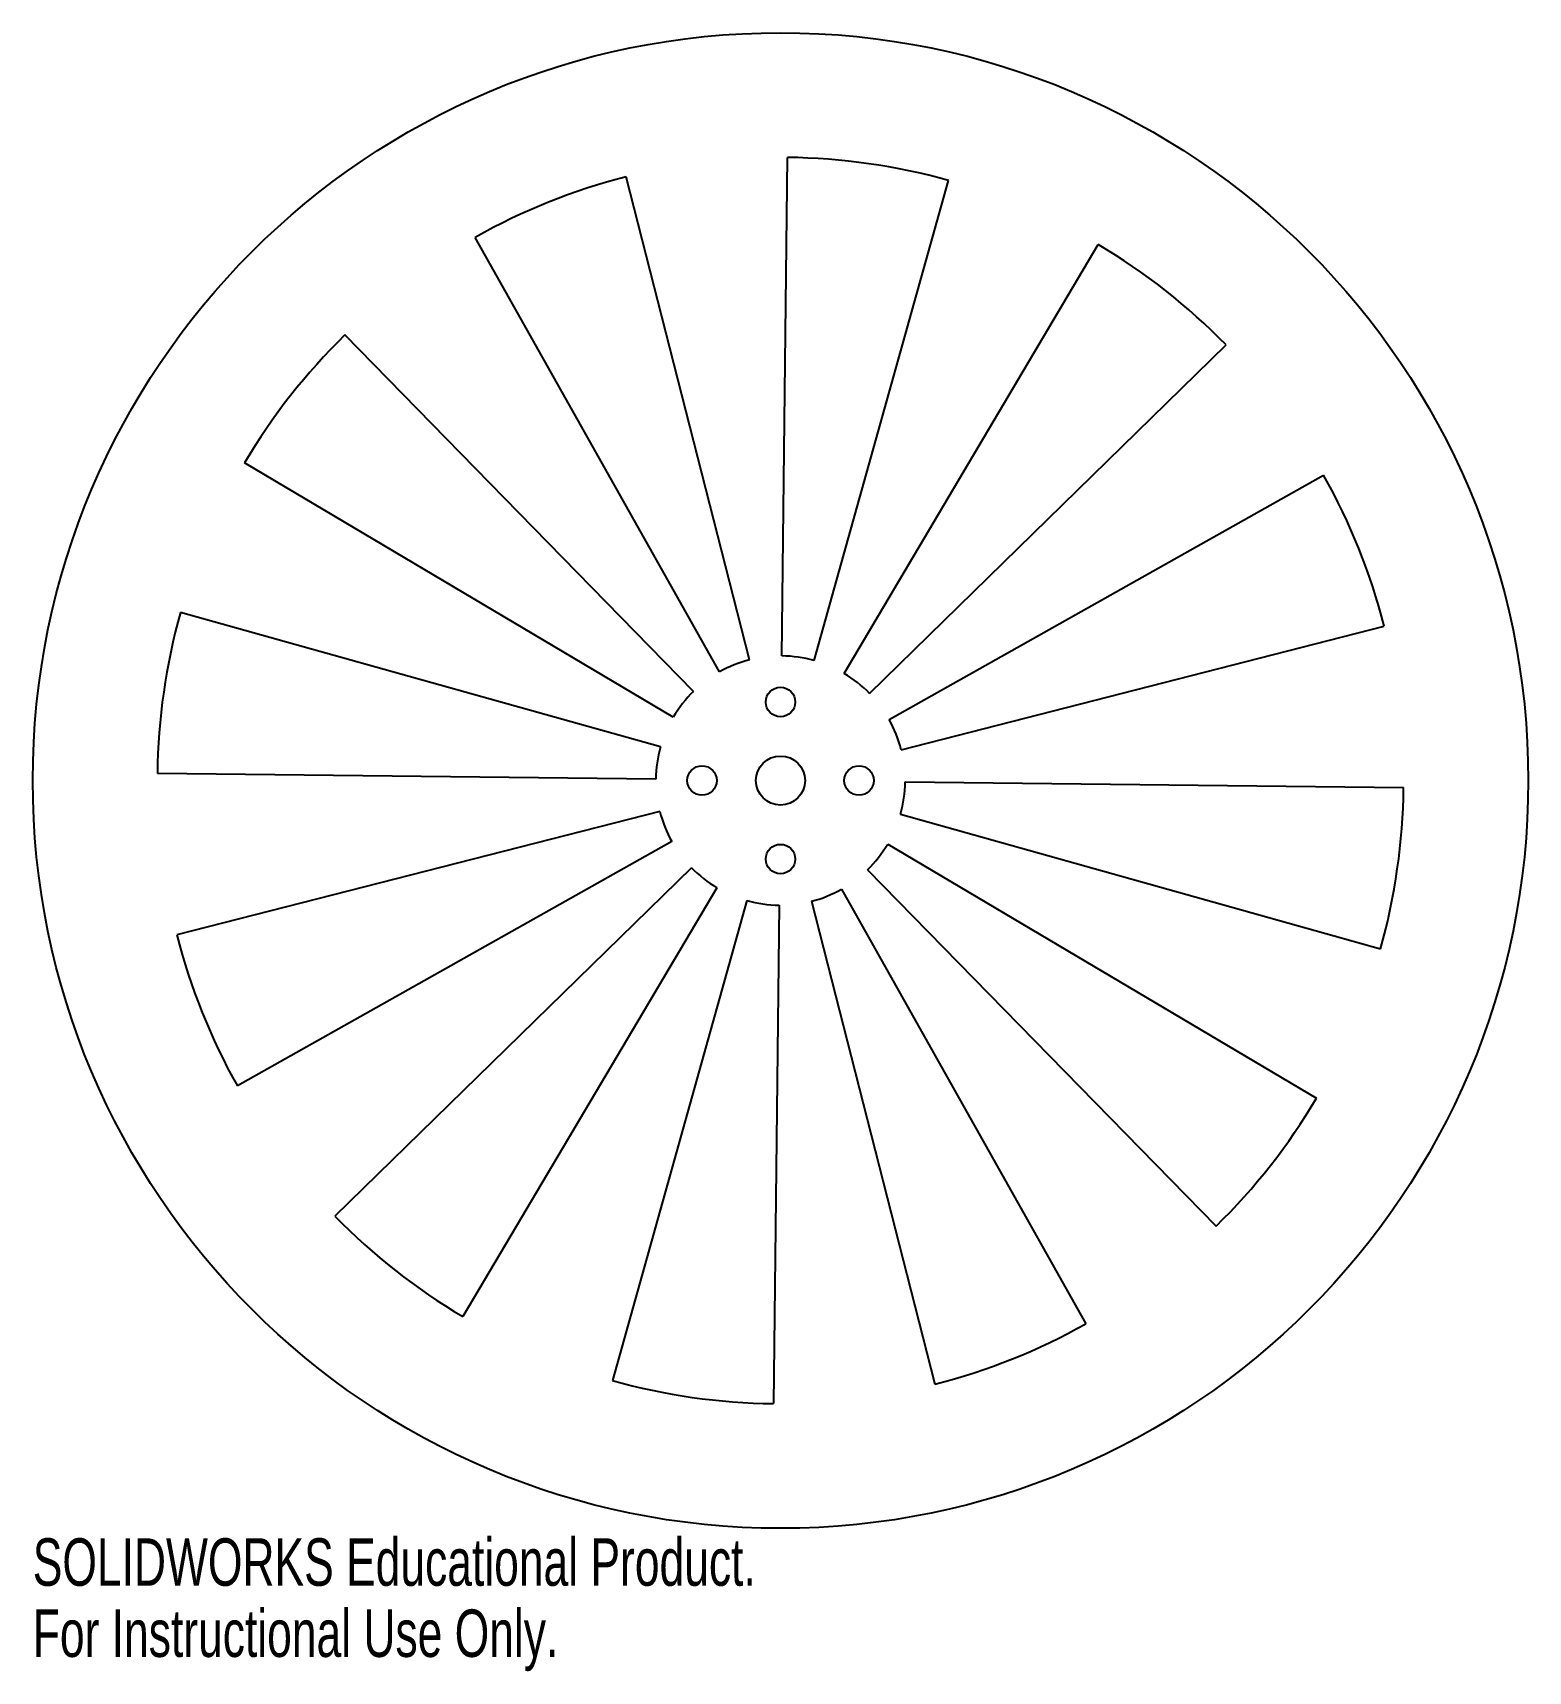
# Model space of a CAD drawing. Header units: inches. Extents: x -3 to 3, y -3.57 to 3.
import ezdxf

# ---------------------------------------------------------------- set-up
doc = ezdxf.new("R2010")
doc.units = ezdxf.units.IN
doc.header["$MEASUREMENT"] = 0
doc.styles.add('SLDTEXTSTYLE0', font='TXT', dxfattribs={"width": 0.7})

msp = doc.modelspace()

# ---------------------------------------------------------------- linework, layer by layer
at = {"color": 7, "linetype": 'Continuous', "lineweight": 25}
for p, q in [((0.0057, 0.5), (0.0285, 2.4998)), ((-0.1239, 0.4844), (-0.6195, 2.422)), ((0.1349, 0.4815), (0.6745, 2.4073)), ((-0.2451, 0.4358), (-1.2253, 2.1792)), ((0.2549, 0.4301), (1.2746, 2.1507)), ((-0.3495, 0.3576), (-1.7475, 1.7878)), ((0.3576, 0.3495), (1.7878, 1.7475)), ((-0.4301, 0.2549), (-2.1507, 1.2746)), ((0.4358, 0.2451), (2.1792, 1.2253)), ((-0.4815, 0.1349), (-2.4073, 0.6745)), ((0.4844, 0.1239), (2.422, 0.6195)), ((-0.5, 0.0057), (-2.4998, 0.0285)), ((0.5, -0.0057), (2.4998, -0.0285)), ((-0.4844, -0.1239), (-2.422, -0.6195)), ((0.4815, -0.1349), (2.4073, -0.6745)), ((-0.4358, -0.2451), (-2.1792, -1.2253)), ((0.4301, -0.2549), (2.1507, -1.2746)), ((-0.3576, -0.3495), (-1.7878, -1.7475)), ((0.3495, -0.3576), (1.7475, -1.7878)), ((-0.2549, -0.4301), (-1.2746, -2.1507)), ((0.2451, -0.4358), (1.2253, -2.1792)), ((-0.1349, -0.4815), (-0.6745, -2.4073)), ((-0.0057, -0.5), (-0.0285, -2.4998)), ((0.1239, -0.4844), (0.6195, -2.422))]:
    msp.add_line(p, q, dxfattribs=at)
for centre, radius in [((0, 0), 3), ((0, 0.315), 0.0591), ((0, 0), 0.0984), ((-0.315, 0), 0.0591), ((0.315, 0), 0.0591), ((0, -0.315), 0.0591)]:
    msp.add_circle(centre, radius, dxfattribs=at)
for radius, start, end in [(2.5, 74.34754, 89.34754), (2.5, 104.34754, 119.34754), (2.5, 44.34754, 59.34754), (2.5, 134.34754, 149.34754), (2.5, 14.34754, 29.34754), (2.5, 164.34754, 179.34754), (0.5, 104.34754, 119.34754), (0.5, 74.34754, 89.34754), (0.5, 44.34754, 59.34754), (0.5, 134.34754, 149.34754), (0.5, 14.34754, 29.34754), (0.5, 164.34754, 179.34754), (0.5, 344.34754, 359.34754), (2.5, 344.34754, 359.34754), (0.5, 194.34754, 209.34754), (0.5, 314.34754, 329.34754), (0.5, 224.34754, 239.34754), (0.5, 284.34754, 299.34754), (0.5, 254.34754, 269.34754), (2.5, 194.34754, 209.34754), (2.5, 314.34754, 329.34754), (2.5, 224.34754, 239.34754), (2.5, 284.34754, 299.34754), (2.5, 254.34754, 269.34754)]:
    msp.add_arc((0, 0), radius, start, end, dxfattribs=at)

# ---------------------------------------------------------------- texts
at = {"color": 7, "linetype": 'Continuous', "char_height": 0.1903, "attachment_point": 1, "style": 'SLDTEXTSTYLE0'}
for s, insert in [('SOLIDWORKS Educational Product.', (-3, -3.0401)), ('For Instructional Use Only.', (-3, -3.3256))]:
    msp.add_mtext(s, dxfattribs=dict(at, insert=insert))

doc.saveas('drawing.dxf')
